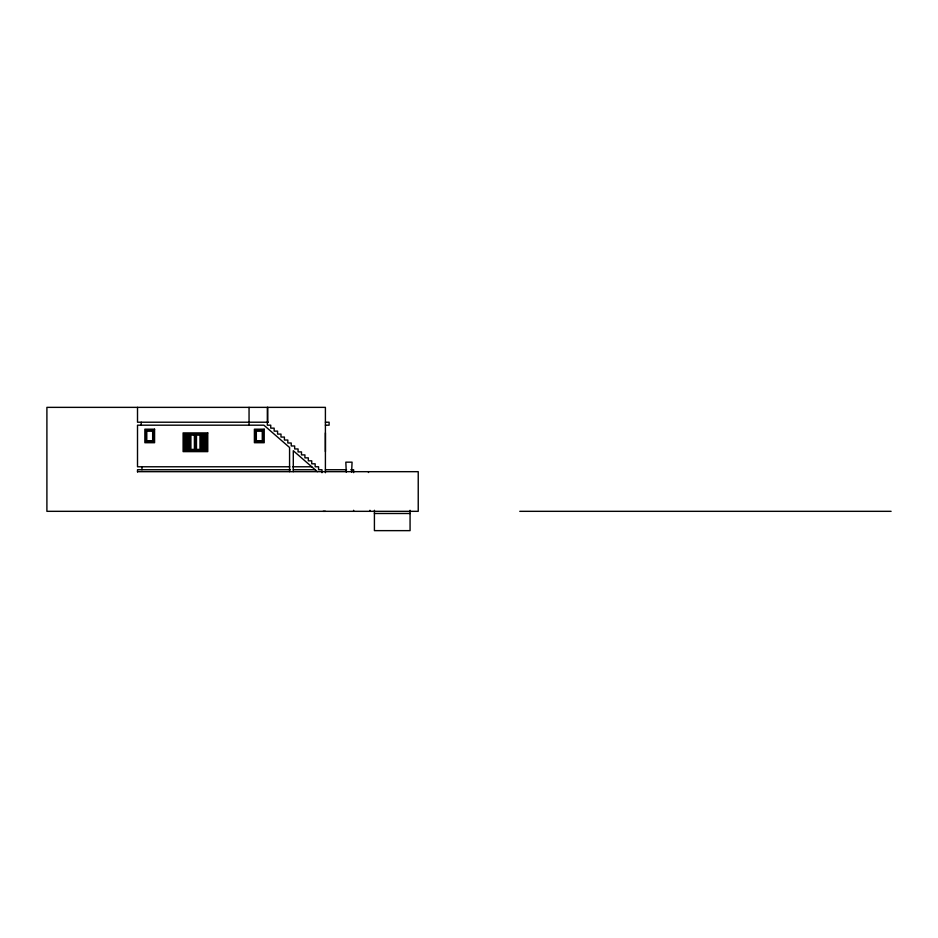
<?xml version="1.0" encoding="UTF-8"?>
<svg xmlns="http://www.w3.org/2000/svg" width="938" height="938" viewBox="0 0 938 938"><rect width="100%" height="100%" fill="white"/><g stroke="black" fill="none" stroke-linecap="round" stroke-linejoin="round"><path stroke-width="1.41" d="M268.221 422.217L137.511 422.217L137.511 407.362M325.404 422.217L329.121 422.217L329.121 425.184L325.404 425.184M325.404 432.91L325.404 451.624M185.337 435.584L188.819 435.584M202.045 435.584L205.539 435.584M185.337 436.029L188.819 436.029M202.045 436.029L205.539 436.029M185.337 436.475L188.819 436.475M202.045 436.475L205.539 436.475M185.337 436.92L188.819 436.92M202.045 436.92L205.539 436.92M185.337 437.366L188.819 437.366M202.045 437.366L205.539 437.366M185.337 437.812L188.819 437.812M202.045 437.812L205.539 437.812M185.337 438.257L188.819 438.257M202.045 438.257L205.539 438.257M185.337 438.703L188.819 438.703M202.045 438.703L205.539 438.703M185.337 439.148L188.819 439.148M202.045 439.148L205.539 439.148M185.337 439.594L188.819 439.594M202.045 439.594L205.539 439.594M185.337 440.039L188.819 440.039M202.045 440.039L205.539 440.039M185.337 440.485L188.819 440.485M202.045 440.485L205.539 440.485M185.337 440.93L188.819 440.93M202.045 440.93L205.539 440.93M185.337 441.376L188.819 441.376M202.045 441.376L205.539 441.376M185.337 441.821L188.819 441.821M202.045 441.821L205.539 441.821M185.337 442.267L188.819 442.267M202.045 442.267L205.539 442.267M185.337 442.713L188.819 442.713M202.045 442.713L205.539 442.713M185.337 443.158L188.819 443.158M202.045 443.158L205.539 443.158M185.337 443.604L188.819 443.604M202.045 443.604L205.539 443.604M185.337 444.049L188.819 444.049M202.045 444.049L205.539 444.049M185.337 444.495L188.819 444.495M202.045 444.495L205.539 444.495M185.337 444.94L188.819 444.94M202.045 444.94L205.539 444.94M185.337 445.386L188.819 445.386M202.045 445.386L205.539 445.386M185.337 445.831L188.819 445.831M202.045 445.831L205.539 445.831M185.337 446.277L188.819 446.277M202.045 446.277L205.539 446.277M185.337 446.723L188.819 446.723M202.045 446.723L205.539 446.723M185.337 447.168L188.819 447.168M202.045 447.168L205.539 447.168M185.337 447.614L188.819 447.614M202.045 447.614L205.539 447.614M185.337 448.059L188.819 448.059M202.045 448.059L205.539 448.059M185.337 448.505L188.819 448.505M202.045 448.505L205.539 448.505M185.337 448.95L188.819 448.95M202.045 448.95L205.539 448.95M289.783 466.772L137.511 466.772L137.511 425.184L263.906 425.184L289.572 447.496L289.572 471.673M292.715 466.772L311.733 466.772M290.487 469.739L137.511 469.739L137.511 471.966M293.324 469.739L315.156 469.739M325.404 469.739L346.568 469.739M350.8 469.739L353.626 469.739L353.626 472.635M137.511 471.673L418.231 471.673L418.231 511.327L46.9 511.327L46.9 407.362L325.404 407.362L325.404 472.717M519.769 511.327L891.1 511.327M374.414 513.496L410.07 513.496M317.372 471.673L293.289 450.732L293.289 471.673M410.07 510.295L410.07 530.638L374.414 530.638L374.414 510.295M369.959 510.295L369.959 511.327M368.482 471.673L368.482 472.494M353.626 510.295L353.626 511.327M351.621 472.177L352.067 462.164L345.829 462.164L346.274 472.177M325.404 511.327L323.176 511.327M321.98 472.717L321.98 469.739L318.568 469.739L318.568 466.772L315.156 466.772L315.156 463.806L311.733 463.806L311.733 460.828L308.321 460.828L308.321 457.861L304.909 457.861L304.909 454.895L301.485 454.895L301.485 451.917L298.073 451.917L298.073 448.95L294.661 448.95L294.661 445.972L291.237 445.972L291.237 443.006L287.825 443.006L287.825 440.039L284.402 440.039L284.402 437.061L280.99 437.061L280.99 434.095L277.578 434.095L277.578 431.128L274.154 431.128L274.154 428.15L270.742 428.15L270.742 425.184L267.33 425.184L267.33 407.362M267.776 407.362L267.776 422.217M249.051 407.362L249.051 425.184M201.002 434.095L201.002 450.428M195.432 434.095L195.432 450.428M189.863 434.095L189.863 450.428M141.966 466.772L141.966 469.739M141.216 422.217L141.216 425.184M154.582 429.194L144.862 429.194L144.862 442.713L154.582 442.713L154.582 429.194M264.211 429.194L254.397 429.194L254.397 442.713L264.211 442.713L264.211 429.194M153.398 430.378L146.047 430.378L146.047 441.517L153.398 441.517L153.398 430.378M263.015 430.378L255.593 430.378L255.593 441.517L263.015 441.517L263.015 430.378M152.66 431.128L146.785 431.128L146.785 440.778L152.66 440.778L152.66 431.128M262.277 431.128L256.332 431.128L256.332 440.778L262.277 440.778L262.277 431.128M207.767 432.91L183.109 432.91L183.109 451.624L207.767 451.624L207.767 432.91M206.571 434.095L184.294 434.095L184.294 450.428L206.571 450.428L206.571 434.095M188.819 435.138L185.337 435.138L185.337 449.396L188.819 449.396L188.819 435.138M194.401 435.138L190.906 435.138L190.906 449.396L194.401 449.396L194.401 435.138M199.97 435.138L196.476 435.138L196.476 449.396L199.97 449.396L199.97 435.138M205.539 435.138L202.045 435.138L202.045 449.396L205.539 449.396L205.539 435.138"/></g></svg>
